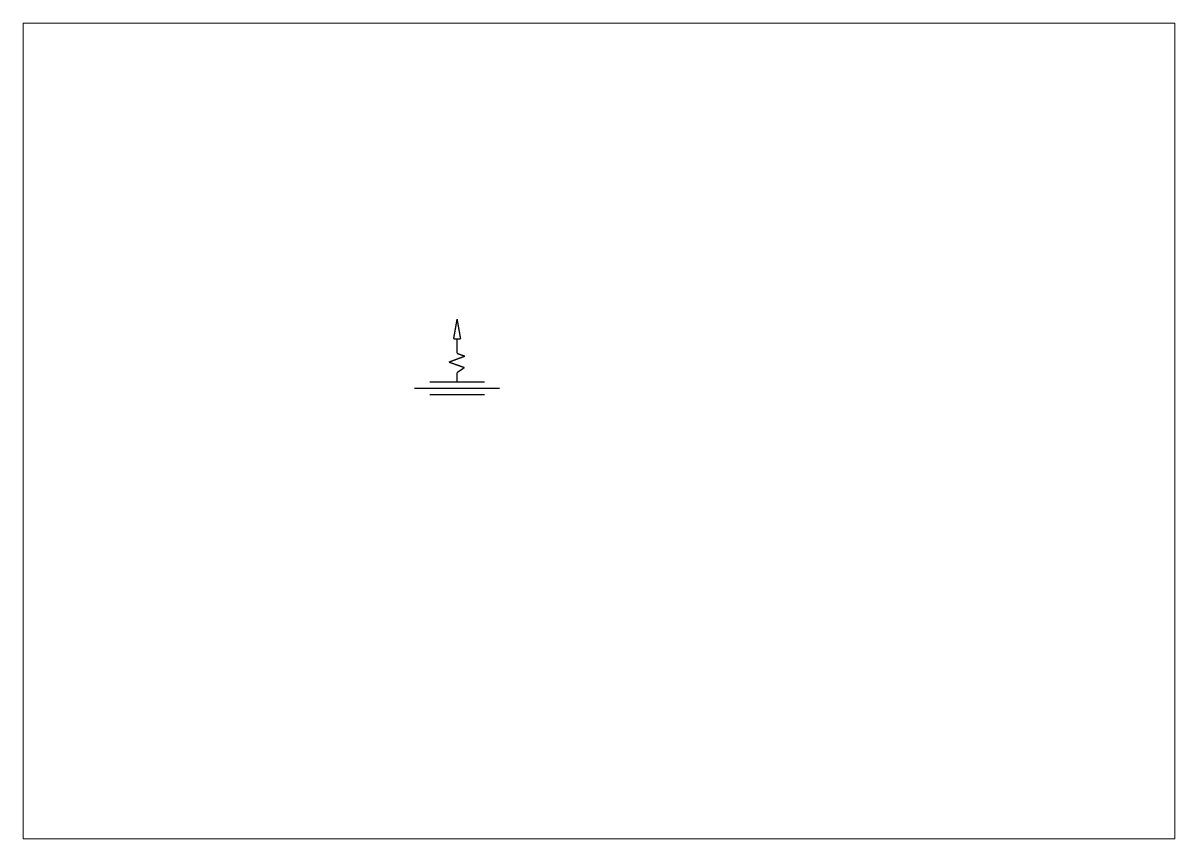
# Paper-space layout '布局1' of a CAD drawing. Extents: x 0 to 422, y 0 to 299.
# The model-space entities are those that its viewports show. They can reach past a viewport. Long polylines and large blocks are cut down to what shows.
import ezdxf

# ---------------------------------------------------------------- set-up
doc = ezdxf.new("R2010")
doc.units = 0
doc.linetypes.add('CONTINUOUS1', pattern=[0])
doc.layers.add('003_THICK', color=7, linetype='CONTINUOUS1')

msp = doc.modelspace()

# ---------------------------------------------------------------- linework, layer by layer
at = {"layer": '003_THICK', "const_width": 0.5}
for points in [[(159.01, 190.53), (157.73, 183.26)], [(159.01, 190.53), (160.3, 183.26)], [(157.73, 183.26), (160.3, 183.26)], [(159.01, 183.26), (159.01, 177.91)], [(161.85, 176.91), (159.01, 177.91)], [(156.01, 174.74), (161.85, 176.91)], [(161.69, 172.73), (156.01, 174.74)], [(159.01, 170.9), (161.69, 172.73)], [(159.01, 167.48), (159.01, 170.9)], [(143.4, 165.13), (174.63, 165.13)], [(148.91, 167.48), (169.12, 167.48)], [(148.91, 162.79), (169.12, 162.79)]]:
    msp.add_lwpolyline(points, dxfattribs=at)

psp = doc.layouts.new('布局1')

# ---------------------------------------------------------------- viewports
at = {"layer": '003_THICK'}
psp.add_viewport(center=(211, 149.5), size=(422, 299), view_center_point=(211, 149.5), view_height=299, dxfattribs=at)

doc.saveas('drawing.dxf')
